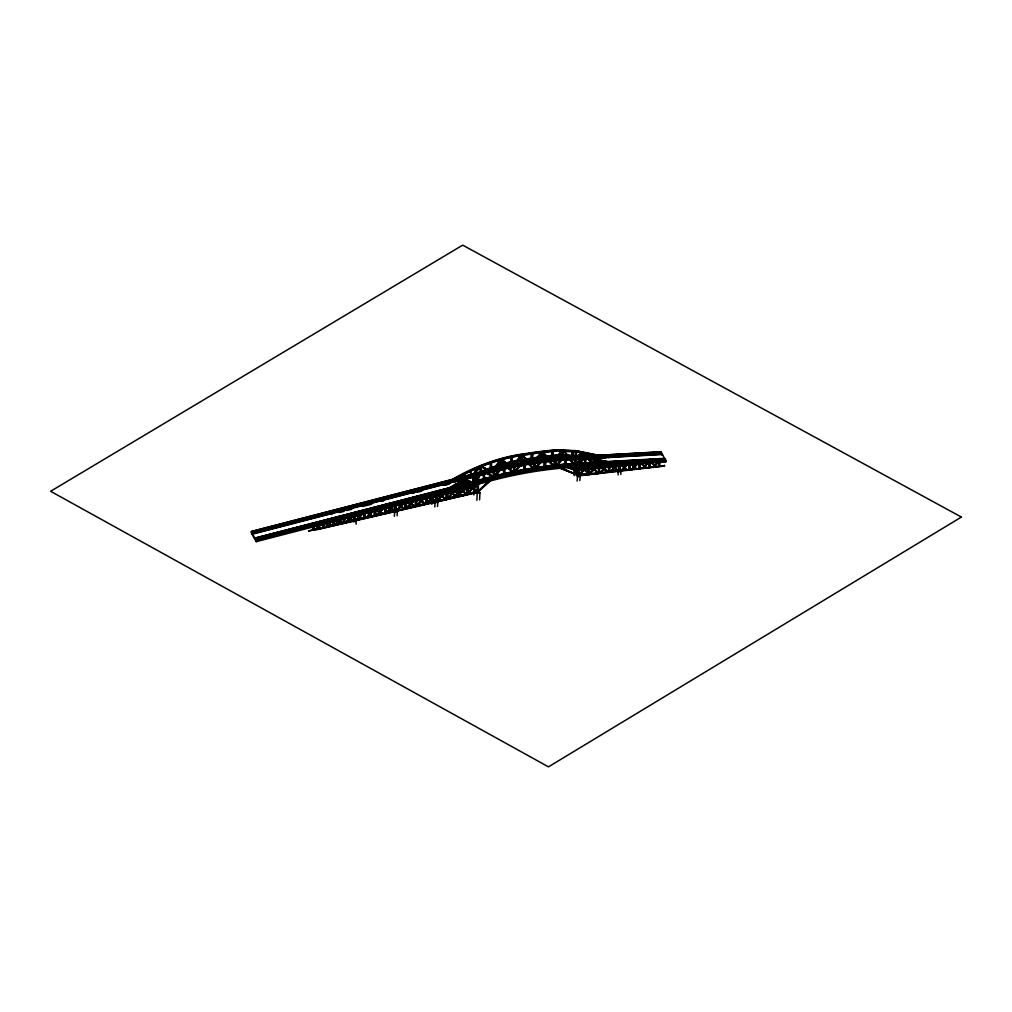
<?xml version="1.0" encoding="UTF-8"?>
<svg xmlns="http://www.w3.org/2000/svg" width="1012" height="1012" viewBox="0 0 1012 1012"><rect width="100%" height="100%" fill="white"/><g stroke="black" fill="none" stroke-linecap="round" stroke-linejoin="round"><path stroke-width="1.5" d="M256.087 540.041L256.213 541.673L485.191 482.37A363.447 282.854 -28.8 0 1 575.613 467.152L665.63 462.054L665.795 460.207L575.777 465.305A364.636 283.79 -28.8 0 0 485.064 480.561L256.087 540.041L485.064 480.738A364.636 283.79 -28.8 0 1 575.777 465.469L665.795 460.371M576.587 472.655L576.536 466.785M574.209 475.741L573.867 470.238L577.472 476.804L577.118 481.042M576.283 469.505L580.205 476.31L579.851 480.548M356.097 524.229L356.097 521.307L353.213 516.057M391.087 505.418L394.705 511.996L394.338 516.234M393.82 504.925L397.425 511.49L397.071 515.74M431.846 504.318L431.504 499.08M431.517 496.158L435.122 502.724L434.768 506.961M434.249 495.665L437.854 502.23L437.5 506.468M473.958 494.944L473.616 486.658L477.234 493.223L476.867 500.257M479.599 499.751L479.954 492.73L478.512 490.099M563.203 450.53L563.153 460.207L562.014 460.283L561.989 450.479L552.78 460.89L553.336 461.459L562.545 451.036L552.932 461.181L551.793 461.371L542.761 452.136L532.312 464.103L522.293 455.185L511.541 467.582L521.332 455.02L531.502 464.242L532.527 453.54L532.476 463.724L531.351 463.913L522.799 456.26M515.133 471.086L524.089 460.043L534.26 469.252L535.285 458.55L535.234 468.746L534.096 468.935L525.557 461.282M345.838 517.752L354.377 520.649L354.44 516.006M385.256 507.822L385.192 513.501L385.281 507.885M395.477 506.632L395.464 511.123L395.591 503.837M333.77 522.458L333.796 525.405L333.884 521.193M336.958 520.94L344.067 523.077L344.156 518.599M415.932 498.979L407.014 508.378C402.978 510.276 407.545 505.519 405.837 502.66M510.87 467.633L510.921 457.285L512.059 457.095L512.009 467.443L510.706 467.342L512.009 467.443M511.49 457.196L510.921 468.025L500.851 459.246L490.934 472.262L481.99 466.949M511.642 457.475L511.439 467.531L501.813 459.397L491.895 472.414C487.771 471.086 501.282 471.301 501.585 469.682L500.851 459.246M511.844 467.152L512.059 457.095M514.817 462.117L514.766 472.452L513.628 472.655L513.679 462.307L514.969 462.395L513.679 462.307M513.628 472.655L513.83 462.585M514.159 466.519L514.248 462.206L514.197 472.553L514.4 462.497M521.724 455.299L521.522 465.318L522.141 454.894L522.243 465.507L521.104 465.71L521.129 456.829M521.104 465.71L521.155 455.4L522.293 455.21L522.205 459.499M521.673 465.609L521.888 455.59M522.243 465.507L522.154 462.357M524.482 460.321L524.279 470.34L524.482 460.321L525.215 460.511L525 470.529L523.862 470.719L523.912 460.422L525.051 460.22M524.431 470.631L525.051 460.194L535.07 469.113L545.519 457.158L554.551 466.38L555.689 466.19L565.291 456.058L556.081 466.469L555.74 456.032L554.601 456.222L554.146 466.798L544.545 456.994L534.108 468.961L534.146 458.752L534.096 468.935M525 470.529L525.026 461.662M531.502 464.242L531.389 453.73L531.351 463.913L541.799 451.984L551.793 461.371C550.351 448.379 554.639 446.937 552.932 461.181M541.799 451.984L531.92 463.825L531.958 453.629M531.92 463.825L532.122 453.92M532.476 463.724L532.527 453.54M544.709 457.285L534.665 468.834L534.715 458.651M535.234 468.746L535.285 458.55M541.42 462.231L541.622 452.351L542.761 452.162C544.292 454.464 540.939 464.622 542.558 462.041M541.572 462.522L541.622 452.351M551.793 461.371L542.596 451.845L541.989 462.13L541.951 452.275M542.141 462.421L542.343 452.554M542.71 462.332L542.596 451.845M544.545 456.994L544.747 467.152L544.949 457.272L545.67 457.475L545.468 467.342L544.329 467.531L544.38 457.373L545.519 457.184M544.329 467.531L544.38 457.373M544.899 467.443L545.101 457.563M545.468 467.342L545.481 458.588M551.844 451.213L551.641 461.08L552.78 460.89M554.551 466.38L554.601 456.222M555.689 466.19L555.74 456.032M572.248 451.263L572.235 459.587L582.166 452.933L571.831 459.891L572.248 451.263L573.538 451.668L573.766 459.802L583.544 452.693L573.374 459.524M515.728 471.908A364.636 283.79 -28.8 0 1 574.753 464.293L584.923 457.943L574.993 464.609L575.006 456.285L576.296 456.69L575.006 456.285M574.588 464.9L565.632 455.691L574.588 464.9L575.158 456.576M582.444 459.081L582.975 452.819L583.013 458.98M585.05 463.812L585.164 457.93L586.138 457.424C606.188 476.867 580.04 445.925 585.771 464.002L585.05 463.812L585.771 464.002M585.202 464.091C591.135 445.014 561.382 479.549 585.315 458.221L586.138 457.424M562.014 460.283L562.065 450.719M565.91 465.216L565.948 455.552L565.91 465.216L564.62 465.014L564.785 457.285M564.772 465.292L564.747 455.489L555.537 465.899L554.399 466.089M573.311 454.514L573.387 451.377M576.119 464.533L576.132 456.399M470.985 470.909L470.58 478.006C459.359 472.414 465.419 474.742 455.071 481.674C461.738 475.235 464.559 471.554 463.559 479.549M463.154 479.612L462.724 474.679L470.833 477.31L470.416 470.997M473.338 483.028L473.742 475.918L473.338 483.028L464.824 479.726M473.742 475.918L473.186 482.711L473.173 476.019M593.057 457.803L596.814 455.843L591.413 458.183L596.561 455.526L596.966 456.121L591.969 458.752L591.109 454.679L590.768 458.79L583.14 453.11M591.109 454.679L591.172 458.499L583.38 452.415M591.413 458.183L591.514 454.767M594.019 459.992L593.93 463.509L593.867 459.701M594.272 459.777L594.714 463.762L599.724 461.143L599.319 460.549L594.17 463.205L599.724 461.143M588.453 466.709L588.25 473.768L579.206 474.818L579.218 468.505M579.206 474.818L579.471 465.786M585.417 465.634L585.493 468.746L576.448 469.796M585.493 468.746L585.568 465.925M586.631 466.216L586.543 469.226L595.6 468.176M588.25 473.768L588.288 466.418M588.807 473.717L588.857 466.38M598.775 464.887L589.389 474.426L589.363 466.431M589.528 466.722L589.3 474.248L598.345 473.199L598.598 464.736M598.661 466.203L596.637 468.265L596.751 465.381M607.504 465.027L599.395 473.287L599.673 464.647M605.707 467.228L605.783 464.533M602.836 465.431L604.923 467.316L606.783 467.101L606.858 464.419M600.875 465.368L608.452 472.25L608.503 465.216M608.87 471.896L609.06 465.166L608.984 472.187M609.578 465.128L609.54 472.123L607.681 472.338L599.344 464.761M609.54 472.123L609.73 465.419M618.636 463.306L618.585 471.086L619.66 470.972L619.875 463.509M618.585 471.086L618.8 463.585M618.99 470.732L619.205 463.256L619.104 471.035M619.369 463.547L618.939 470.744M619.673 464.71L619.66 470.972M628.705 464.116L628.705 469.935L629.78 469.808L629.945 464.318M628.705 469.935L628.857 464.407M629.11 469.581L629.262 464.065M629.78 464.027L629.78 469.808M638.812 463.433L638.825 468.784L639.9 468.657L640.077 462.37M638.825 468.784L639.002 462.446M639.875 463.648L639.9 468.657M648.907 463.028L648.781 467.329L650.02 467.493L650.185 461.801M648.945 467.62L649.109 461.877M649.35 467.266L649.514 461.548L649.312 467.278L649.666 461.839L650.02 467.493L650.02 461.51M659.735 462.547L659.052 466.469L659.014 462.307M659.571 462.256L659.622 466.405M575.992 466.836L575.815 470.34L586.062 468.708M578.687 468.543L578.409 475.071L578.674 468.898M578.953 465.824L578.573 475.349L588.794 474.198L588.655 473.439M588.845 466.469L588.756 474.501L600.141 473.199L607.782 465.431M589.009 466.76L588.706 474.501L598.421 464.571M598.699 473.059L599.155 464.685L598.851 473.338L589.148 473.958M629.262 464.065L629.224 469.872M639.356 463.698L639.344 468.72L639.571 462.408L639.23 468.429M425.951 497.752L425.71 504.001L419.322 505.519L436.008 501.572L436.083 494.59M436.4 501.193L436.653 494.501M436.817 494.792L436.931 501.648L446.773 491.06M437.222 494.628L436.969 500.826L444.584 499.093M437.374 494.919L437.133 501.117L446.267 499.03L446.583 490.909M446.368 491.984L446.305 499.435L438.841 493.945M456.07 489.504L447.215 499.106L447.152 490.833M456.804 489.631L456.551 496.361L447.418 498.574L447.494 492.022M447.418 498.574L447.721 490.744M449.126 491.313L456.589 496.765L456.652 489.34M456.956 495.994L457.222 489.264M457.108 496.272L457.373 489.542M308.673 530.807L466.734 494.16L466.937 486.747M467.152 485.608L466.81 494.223L457.677 496.26L457.791 489.087M467.215 493.843L467.342 490.782M467.38 494.134L467.658 486.911M477.424 483.129L477.082 491.554L467.949 493.767L467.898 490.693M467.949 493.767L468.227 486.823M479.89 482.85L475.273 487.101L475.007 483.647M346.256 517.575L353.808 520.788L353.833 516.044M353.808 520.788L353.998 516.322M354.377 520.649L354.402 515.943M354.63 514.754L354.491 513.969M344.586 517.448L353.036 520.99L354.959 520.51L354.972 515.842M354.959 520.51L355.136 516.133M365.471 511.996L365.218 518.131L364.08 518.41L364.118 513.451M364.08 518.41L364.333 512.173M364.687 513.35L364.649 518.27L364.902 512.085M375.705 510.63L375.49 515.728L374.351 516.019L374.402 510.541M374.351 516.019L374.567 510.832M374.971 510.44L374.921 515.867L375.136 510.731M375.49 515.728L375.541 510.339M385.977 508.011L385.762 513.362L384.623 513.641L384.902 506.848M385.192 513.501L385.408 508.113M385.762 513.362L385.825 507.72M404.572 502.8L397.046 510.731L394.895 511.262L394.958 505.33M394.895 511.262L395.123 505.62M395.464 511.123L395.743 504.115M396.046 506.519L396.034 510.984L396.312 504.027M405.002 508.543L405.243 502.698M405.167 508.834L405.395 502.989M405.736 508.694L405.964 502.888M406.533 502.787L406.141 508.264M415.515 500.08L415.426 506.481L415.742 498.84M415.97 503.015L416.084 499.966M416.312 498.752L415.843 506.051M416.653 499.877L416.982 506.101L414.743 506.658L407.482 502.23M425.799 497.461L425.71 504.001M426.115 503.622L426.368 497.322M426.533 497.613L426.267 503.913L433.984 495.184M446.684 498.372L446.811 499.435L426.95 503.748L427.001 495.728M427.153 496.019L426.849 503.546L419.158 505.228L424.268 504.014M433.806 496.184L424.091 498.752L433.212 496.879M428.202 503.166L436.4 500.915M436.564 501.206L428.405 496.285M440.309 494.425L443.345 493.729L444.053 494.413L444.091 493.641M451.2 490.074C451.744 491.541 455.602 491.516 453.831 491.756L444.635 494.046L443.914 493.514M457.222 489.175L457.082 496.829L457.373 489.466M457.677 496.26L458.006 487.999M454.173 491.528L464.597 489.606L464.635 488.834M455.526 488.922L446.823 499.156L467.354 494.615L467.38 493.856M474.324 486.532L465.039 488.454L474.324 486.532L474.438 483.723M478.347 483.736L474.375 486.936L474.628 486.241M373.58 510.908L475.425 487.341L475.425 483.521M477.5 491.174L478.031 492.11L490.731 480.434M477.664 486.962L477.778 484.153M308.837 531.098L477.639 491.958L477.993 483.04M316.49 529.807L478.183 492.363L478.84 473.35L477.942 481.029M644.581 463.028L575.221 470.909L575.221 467.051M662.974 466.266L577.978 475.931L578.636 456.64L579.357 456.829L578.573 475.349L587.074 465.95M577.978 475.931L578.636 456.64M664.378 465.798L579.977 474.894M664.542 466.089L664.403 465.305M575.676 456.248L576.448 451.529L576.271 459.537M575.246 470.428L575.373 467.342M575.702 459.625L575.879 451.618M576.245 456.159L576.448 451.529M639.913 463.066L575.815 470.34L575.942 467.253M578.877 464.268L579.206 456.551M475.425 487.341L474.856 483.609M475.185 476.019L475.513 468.417L476.235 468.619L475.513 468.417M384.345 507.935L474.881 486.936L475.007 483.9M475.273 477.828L475.678 468.708M475.842 477.74L476.083 468.328M446.671 498.865L477.639 491.958L478.271 473.439M336.186 520.294L343.498 523.217L343.549 518.637M324.295 523.9L324.106 527.707L322.967 527.986L322.992 523.811M322.967 527.986L323.157 524.102M323.372 527.556L323.726 524.001M324.106 527.707L324.131 523.609M342.878 518.561L335.225 525.051L333.226 525.544L333.277 521.218M333.226 525.544L333.492 520.168M333.796 525.405L334.061 520.079M342.435 518.334L334.377 525.266L334.339 522.344M334.377 525.266L334.567 521.307M343.498 523.217L343.713 518.916M344.067 523.077L344.282 518.814M344.624 519.839L344.75 517.018M335.706 520.674L342.726 523.406L344.637 522.938L344.915 517.309M314.074 525.304L313.265 530.136L313.29 526.291M313.265 530.136L313.505 525.38M313.834 529.997L313.91 525.013M585.822 468.986L597.384 468.176L600.66 464.85M585.986 469.277L588.111 467.24M660.988 453.604L661.152 451.744L571.135 456.855A364.636 283.79 -28.8 0 0 484.723 470.922M661.848 455.172L662.012 453.325L573.551 458.499M664.606 460.194L664.77 458.335L574.753 463.445A364.636 283.79 -28.8 0 0 484.04 478.701L255.062 538.182L256.213 541.673M490.782 462.471L491.503 472.136L481.282 466.064L470.82 477.968L470.264 477.398L480.32 465.912L491.086 472.541L501.003 459.524M500.295 460.776L491.895 472.414M513.679 473.034L513.932 472.338L513.679 473.034L503.609 464.255L493.692 477.272L484.748 471.971M514.083 472.629L504.406 464.116L504.343 474.691L494.261 477.145L484.04 471.086L473.578 482.99L473.021 482.42L483.078 470.934L493.843 477.563L503.609 464.255M494.488 477.133L504.001 464.533L513.514 472.756M504.571 464.445L503.432 464.635L503.609 474.501L504.912 474.603L504.571 464.445L494.653 477.424L494.033 476.968M511.541 467.582L521.332 455.02M512.78 466.355L520.737 456.526M524.646 460.612L514.298 472.604L524.089 460.043M515.525 471.364L523.495 461.548M532.312 464.103L542.192 452.263M535.07 469.113L543.937 458.436M470.428 477.689L480.32 465.912M470.669 477.677L481.13 465.773L482.003 474.729L480.713 474.641L480.245 467.683M466.431 480.548L473.186 482.737L483.078 470.934M474.426 481.548L481.459 473.502M456.298 489.277L454.325 491.478L456.69 489.568M464.824 487.379L456.918 496.209L457.475 496.791L467.342 485.747M457.082 496.5L464.976 487.67M465.204 487.67L457.475 496.791M466.962 487.076L464.609 488.998L466.583 486.785M466.81 486.785L464.989 489.277M476.083 483.799L467.367 494.008L476.639 484.381M467.367 494.008L476.475 484.09M444.066 493.805L447.405 490.883M446.823 498.827L455.906 489.213M436.147 494.514L433.781 496.348L435.755 494.235M437.374 500.017L444.255 492.604M445.406 491.832L436.387 501.079L437.095 501.61M437.753 500.307L445.634 491.832M424.585 496.892L416.134 506.304L424.749 497.183M417.855 504.722L425.027 497.132M416.982 506.101L425.192 497.411M404.104 502.154L396.198 510.946L404.256 502.445M407.052 507.202L413.301 500.598M413.465 500.889L406.002 508.29M413.794 500.776L407.014 508.378M434.135 495.475L426.103 503.495M435.274 494.514L426.798 503.457L436.286 501.282M435.438 494.805L426.849 503.774L435.97 501.889L427.962 496.677M404.42 502.521L396.881 510.44L394.731 510.971M394.338 505.431L386.23 513.248L392.884 505.823M386.23 513.248L394.01 505.089M386.065 512.957L394.174 505.152M384.092 508.037L376.249 515.538L382.435 508.631M376.249 515.538L382.587 508.922M376.097 515.26L382.941 508.796M364.535 512.312L356.313 520.168L362.03 513.78M356.313 520.168L362.182 514.071M373.858 510.668L366.281 517.866L372.226 511.224M366.281 517.866L373.403 510.453M366.129 517.575L373.694 510.377M356.148 519.89L363.321 513.122M580.167 465.609L575.841 469.998L580.508 465.937M578.598 475.02L587.428 466.266M578.447 474.729L578.953 475.336L587.592 466.557M586.517 469.416L588.718 467.291M588.592 474.211L597.181 465.381M589.237 474.135L597.573 465.659M598.509 465.912L596.663 468.265M598.32 466.785L600.495 464.559M607.352 464.748L599.42 473.274M607.617 465.14L600.141 473.199M609.35 464.597L607.377 467.038L610.147 464.9M607.377 467.038L609.502 464.887M609.996 464.609L608.136 466.949M617.409 464.217L610.135 472.06L618.977 463.749M610.135 472.06L617.56 464.508M617.801 464.483L610.894 471.971M619.939 463.534L618.13 465.811L621.001 463.559M618.13 465.811L620.09 463.812M627.592 463.572L620.887 470.82L628.009 464.255M620.887 470.82L627.744 463.85M628.718 464.293L629.628 464.495L631.577 462.522M637.636 463.041L631.64 469.593L639.179 462.61M631.64 469.593L637.8 463.332M638.053 463.306L632.386 469.517M648.768 461.434L642.392 468.366L649.274 462.041M642.392 468.366L648.932 461.725M648.097 462.788L643.139 468.29M657.889 461.864L653.132 467.139L659.381 461.472M653.132 467.139L658.053 462.142M654.827 465.647L658.129 462.294M462.471 475.387L463.686 475.172M465.229 480.396L466.443 480.194L457.829 486.696L465.887 479.625L466.443 480.194M665.63 462.054L664.935 459.486L574.917 464.584A364.636 283.79 -28.8 0 0 484.191 479.84L494.261 477.145L483.888 470.795L484.191 479.84L255.214 539.156L256.087 540.737L485.064 481.421A364.636 283.79 -28.8 0 1 575.777 466.165L665.795 461.067L664.935 458.626L574.753 463.61M473.186 482.737L465.482 479.701L464.407 480.093M510.921 468.025L511.174 467.316L502.837 460.131M571.831 459.891L563.026 450.96L563.279 450.251M565.784 455.969L566.037 455.273M430.555 495.247L433.149 496.892L434.022 496.348M453.68 491.465L454.337 491.756M448.961 491.022L456.842 496.07L448.544 491.427M461.801 487.986L464.508 489.201L462.218 487.582M459.081 488.252L467.266 494.21L459.233 488.543M477.386 491.263L477.133 491.958L477.386 491.263L470.504 486.468M353.213 515.93L345.105 522.824L351.518 516.436M345.105 522.824L351.67 516.727M468.581 488.075L474.717 486.645L477.031 484.508M478.625 490.592L490.175 479.903M477.639 491.958L490.339 480.181M344.94 522.534L352.024 516.601M475.121 486.81L477.424 484.685M469.517 485.95L477.879 491.819L490.58 480.156M333.694 520.307L325.156 527.442L329.659 522.913M325.156 527.442L330.975 522.141M325.004 527.151L331.341 521.99M322.36 523.874L315.187 529.668L320.627 524.38M315.187 529.668L321.905 523.659M315.036 529.377L322.195 523.596M334.213 524.975L339.969 520.029M581.913 465.773L585.935 468.784L582.52 465.684M578.978 465.609L588.693 473.806L579.585 465.52M598.484 473.085L590.666 465.697M333.075 525.266L335.061 524.773L342.714 518.27M455.071 481.674L463.294 474.906M457.829 486.696L465.887 479.625L466.317 484.558L466.039 479.916M454.907 481.383L462.345 475.842M457.664 486.405L465.103 480.852M574.424 464.609L664.77 459.195L662.177 453.616L572.159 458.714A364.636 283.79 -28.8 0 0 481.434 473.97L252.456 533.45L481.434 474.135A364.636 283.79 -28.8 0 1 572.159 458.879L662.177 453.781M566.733 466.962L575.803 470.517L566.897 467.253M559.573 467.835L578.56 475.526L559.725 468.113M585.733 457.841L593.766 463.218M443.433 484.786C468.645 468.847 496.424 457.184 526.151 453.553A364.636 283.79 -28.8 0 1 556.398 449.809L576.359 450.669L608.857 457.5L576.511 450.947L556.549 450.1A364.636 283.803 -28.8 0 0 526.303 453.831C496.588 457.487 468.796 469.125 443.585 485.064M447.595 483.546C471.048 468.682 497.107 458.36 524.684 454.793M445.078 485.292C469.796 469.606 497.158 458.436 526.278 454.818A363.46 282.841 -28.8 0 1 556.423 451.112L576.321 451.947L605.581 457.867M446.191 489.795C471.39 473.856 499.194 462.218 528.909 458.575A364.636 283.79 -28.8 0 1 559.155 454.831L579.104 455.678L611.615 462.509L579.269 455.969L559.307 455.122A364.636 283.79 -28.8 0 0 529.061 458.866C499.346 462.509 471.554 474.147 446.343 490.086M450.353 488.568C474.185 473.338 500.826 463.167 528.884 459.549A363.46 282.867 -28.8 0 1 548.997 456.804M449.176 489.58C473.439 474.109 500.447 463.458 529.036 459.84A363.46 282.867 -28.8 0 1 559.181 456.108L579.079 456.969L608.338 462.889M594.17 463.205L599.319 460.549M408.14 500.447L412.706 499.182M337.704 518.663L342.271 517.41M346.749 510.567L351.885 509.251M362.739 506.493L367.305 505.254M417.184 492.325L421.764 491.098M349.507 515.589L354.643 514.26M431.744 494.286L436.893 492.97M470.593 477.31L501.421 469.391L501.395 459.802M481.282 473.679L252.304 532.995L255.188 539.813L252.595 535.082L252.469 534.146L491.503 472.136L490.871 464.027M444.976 485.229L449.556 484.002M436.008 501.56L428.291 503.154M457.513 478.043L251.381 531.427L251.507 533.235L252.367 534.804L251.381 532.287L480.409 472.971M460.561 477.247L480.409 472.111M251.381 531.604L457.513 478.208M460.561 477.411L480.409 472.275M252.304 533.16L481.282 473.844M252.241 533.868L466.013 478.499M339.602 512.553L344.181 511.364M367.078 505.431L371.657 504.242M255.214 538.295L484.191 478.992A364.636 283.79 -28.8 0 1 574.917 463.724M255.062 538.865L504.178 474.413L504.153 464.824M314.985 525.772L321.474 528.353L313.745 525.43M394.136 505.431L391.973 505.962L393.124 505.671M394.288 505.709L393.276 505.633M390.809 506.569L391.442 506.114M422.788 498.688L416.565 500.497L433.262 496.55L424.091 498.524M433.629 496.449L433.262 496.55M434.35 496.588L440.486 495.184M322.803 527.695L323.941 527.416M325.231 523.305L332.062 525.835L326.825 523.242M343.916 522.787L344.637 522.938M357.021 515.905L362.6 518.776L356.022 515.5M363.928 518.131L365.218 518.131M373.023 516.019C373.137 517.562 369.658 512.679 366.673 512.198M374.2 515.728L375.338 515.45M382.637 508.492L376.489 509.909L383.763 513.856L382.991 514.045L375.427 509.491M385.61 513.071L384.623 513.641M386.862 507.316L394.351 511.402L387.014 507.607M396.995 504.583L404.939 508.884L395.983 504.166M408.532 502.673L415.515 506.455L407.785 501.56M453.793 491.351L444.496 493.274L453.629 491.06L453.831 491.756M444.483 493.767L454.742 491.44M447.253 498.283L456.387 496.07M467.797 493.476L477.082 491.554M469.302 493.603L477.474 491.668L469.808 493.451M418.955 499.599L421.511 498.992M326.294 523.571L331.923 525.582M405.673 502.66L410.277 501.598M431.757 496.614L417.943 499.814L420.903 499.182M439.423 494.83L454.767 491.275M457.841 490.567L463.977 489.138M364.219 512.755L368.823 511.692M356.705 514.83L361.309 513.754M364.383 513.046L370.518 511.629M317.869 529.162L477.462 492.161M434.224 495.817L437.26 495.121M434.376 496.108L443.509 494.008M444.584 499.574L437.235 501.572M457.778 490.757L474.881 486.936M457.513 495.969L466.646 493.932M431.542 496.601L424.205 498.726M426.697 503.255L436.438 501.572L428.557 496.576M423.927 498.473L431.529 496.905M431.504 496.905L422.561 499.131M577.472 476.804L580.205 476.31M614.524 468.366L614.524 465.444L618.13 472.009L620.862 471.503L620.862 474.426M477.234 493.223L479.954 492.73M435.122 502.724L437.854 502.23M394.705 511.996L397.425 511.49M356.097 521.307L353.378 521.8L350.481 516.55M521.319 455.691L522.458 455.501M531.553 454.021L532.692 453.831M512.211 457.386L510.921 457.285M541.774 452.642L542.913 452.453M501.99 469.302L501.813 459.423L500.674 459.612L501.965 459.714L502.154 469.581L500.851 469.492L502.154 469.581M551.995 451.504L553.134 451.301M490.213 462.56C492.376 461.143 488.328 469.543 491.086 472.541M562.217 451.01L563.355 450.821M481.282 466.102L480.143 466.292L480.864 474.919M480.308 466.57L481.446 466.38M525.215 460.511L523.912 460.422M534.311 459.031L535.449 458.841M544.532 457.664L545.67 457.475M503.432 464.635L504.722 464.723L504.406 464.116M554.753 456.513L555.892 456.323M492.97 467.582L494.273 467.683L494.83 477.057L493.692 477.247L492.97 467.582L493.843 477.563M493.135 467.873L494.273 467.683M564.974 456.032L566.113 455.843M484.04 471.111L482.901 471.301L483.622 479.941L484.761 479.751L483.888 470.795M483.066 471.592L484.204 471.402M520.952 465.419L522.091 465.229M531.186 463.635L532.325 463.445M490.769 471.934L492.072 472.035L490.934 472.224L490.377 462.851M480.713 474.641L482.003 474.729M533.944 468.645L535.082 468.455M524.848 470.238L523.862 470.719M513.463 472.364L514.766 472.452M544.178 467.24L545.316 467.051M503.609 474.501L504.912 474.603M493.527 476.956L494.83 477.057M484.761 479.751L483.622 479.941M465.571 481.244L466.317 484.558M412.997 493.325L414.136 493.148M467.164 485.115L468.303 484.938M447.734 490.251L447.013 490.048M474.717 486.645L471.921 485.052M595.41 468.101L593.007 466.102M382.156 501.345L383.295 501.168M577.827 475.64L664.555 465.596M590.198 466.051L598.168 473.11M331.898 514.488L331.164 514.286M384.914 506.367L386.129 506.405M365.496 511.515L364.763 511.313M333.517 519.675L334.656 519.498M579.307 469.163L583.823 468.632M587.896 468.758L596.043 468.214L593.601 465.849M579.041 474.527L588.086 473.477M578.978 475.02L588.25 474.185M588.162 468.632L622.557 464.723M635.068 463.306L638.192 462.952M580.319 470.011L575.221 470.909M585.012 469.479L624.1 465.039M627.225 464.685L642.86 462.914M612.235 464.217L615.068 465.874M651.133 462.041L650.223 461.839M649.274 462.497L653.967 461.965M610.388 464.913L617.978 471.162L610.894 464.571M619.546 463.622L626.744 470.163L627.351 469.783M630.754 464.053L636.27 469.075L636.89 468.695M640.76 463.395L646.579 467.898L641.102 462.775M649.691 461.624L656.105 466.798L651.298 462.294M564.62 465.014L565.746 464.938M661.152 451.921L571.135 456.855M582.001 457.095L571.135 457.702A364.636 283.79 -28.8 0 0 484.723 471.782M585.1 456.918L599.066 456.121M602.178 455.944L661.152 452.604L662.012 454.186L595.284 457.955M589.073 458.309L571.995 459.284A364.636 283.79 -28.8 0 0 563.406 459.853M662.177 454.477L572.159 459.575A364.636 283.79 -28.8 0 0 481.434 474.83M664.935 458.79L574.917 463.901A364.636 283.79 -28.8 0 0 484.191 479.157L255.062 538.005M572.4 451.554L573.538 451.668M567.669 450.808L576.157 451.656L605.429 457.576M570.426 455.817L578.915 456.678L608.174 462.598M462.889 474.97L470.997 477.601M462.32 475.096L469.075 477.284M465.647 479.979L473.755 482.61M336.035 520.016L343.346 522.938M568.567 467.228L575.651 470.226M567.302 466.911L575.803 470.517M561.394 468.037L578.409 475.248M561.559 468.328L578.56 475.526M348.621 518.359L353.656 520.51M315.377 525.582L321.474 528.353M325.712 522.938L332.062 525.835M316.44 525.848L321.323 528.074M482.408 466.532L491.339 471.845M356.35 514.83L362.435 518.498M356.502 515.121L362.6 518.776M397.463 504.204L404.775 508.606M397.627 504.495L404.939 508.884M366.837 512.489L373.188 516.31M366.205 512.578L372.403 516.5M377.008 509.593L383.763 513.856M387.141 506.822L394.187 511.111M387.305 507.113L394.351 511.402M418.108 498.891L426.103 503.951L418.272 499.182M417.64 499.27L423.914 503.09M417.804 499.561L425.166 503.862M426.836 496.146L435.906 501.901M448.708 491.718L456.589 496.765M438.677 493.654L446.811 499.435M438.272 494.058L446.305 499.435M472.49 484.938L474.792 486.532M472.073 485.343L474.375 486.936M468.948 486.076L476.968 491.668M469.1 486.367L477.133 491.958M457.677 488.138L466.848 494.628M582.975 452.819L589.515 457.69M510.756 467.734L501.244 459.524L501.965 459.714M650.299 461.523L656.105 466.798M641.254 463.066L646.579 467.898M640.596 463.104L644.631 466.772M631.096 463.433L637.041 468.986M630.59 463.762L636.27 469.075M620.913 463.926L627.516 470.074M612.918 464.04L615.22 466.14M611.046 464.862L617.978 471.162M603.367 464.976L605.543 466.937M602.671 465.14L604.923 467.316M600.711 465.077L608.452 472.25M600.23 465.419L607.681 472.338M590.35 466.342L597.991 473.135M543.191 453.287L551.388 461.776M545.949 458.309L554.146 466.798M563.444 450.542L572.235 459.587M567.137 456.399L574.829 464.318M566.201 455.564L574.993 464.609M640.216 462.977L639.47 463.066M636.978 463.344L635.903 463.471M634.132 463.673L633.36 463.762M626.858 464.508L625.783 464.635M624.606 464.786L623.822 464.85M617.257 464.938L620.862 471.503M616.738 465.659L615.663 465.786M585.784 468.493L586.037 469.176M588.541 473.515L588.794 474.198M562.545 451.036L553.336 461.459M493.704 467.772L494.261 477.145M456.842 496.07L457.095 496.765M443.813 493.717L444.053 494.413M414.072 500.788L411.821 501.345M404.104 503.065L402.245 503.533M402.03 503.596L401.258 503.812M391.087 508.353L391.429 510.933M484.229 473.894L484.609 479.46M483.761 475.387L484.166 480.498L484.04 479.561A364.636 283.79 -28.8 0 1 514.286 472.199M494.109 467.392L494.666 476.766M491.351 462.37L492.072 472.035M465.975 481.181L466.152 484.267M463.129 474.615L463.395 479.258M504.001 464.533L504.178 474.413M503.584 464.913L503.774 474.792M501.269 460.928L501.421 469.391M500.826 459.903L501.016 469.77M618.13 472.009L618.13 474.932M485.583 472.49A364.636 283.79 -28.8 0 1 571.995 458.423M481.282 474.539A364.636 283.79 -28.8 0 1 561.976 459.954M526.126 454.54A363.447 282.867 -28.8 0 1 536.183 453.034M540.497 452.478A363.447 282.867 -28.8 0 1 556.271 450.808M550.427 456.652A363.46 282.867 -28.8 0 1 559.029 455.817M575.777 466.165L575.613 467.152L575.777 466.165M552.969 460.624L552.716 461.32L552.969 460.624M555.727 465.634L555.474 466.342L555.727 465.634M961.4 517.069L548.466 766.856L50.6 491.288L462.699 245.144L961.4 517.069M380.854 508.555L380.069 508.745L380.879 508.593M463.888 488.91L454.755 490.947L463.888 488.91M485.191 482.37L485.064 481.421L485.191 482.37"/></g></svg>
